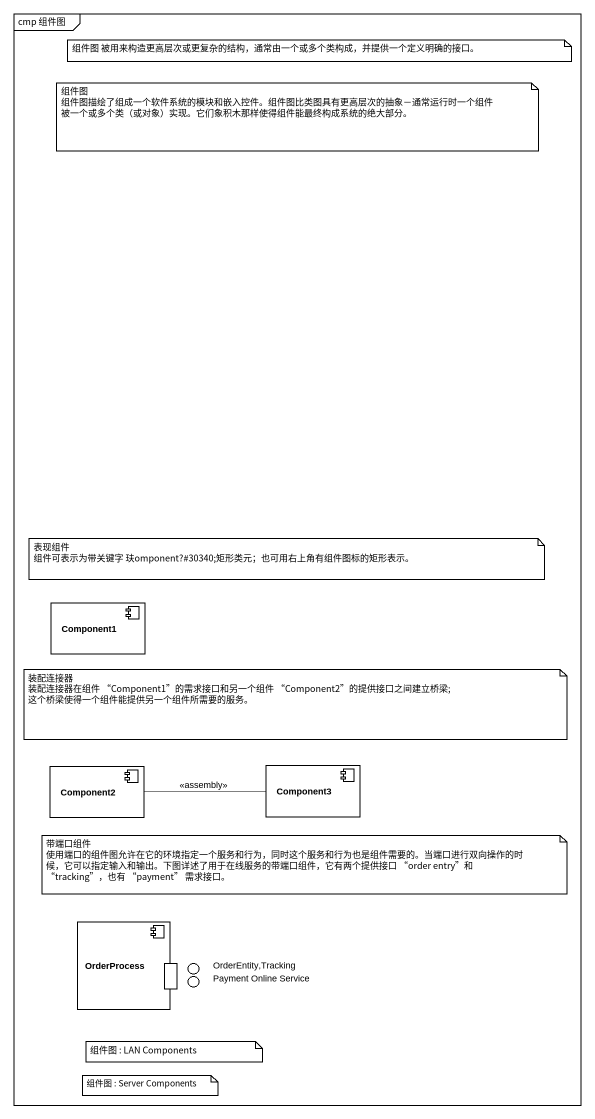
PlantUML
@startuml
mainframe cmp 组件图
component Component1
component Component2
component Component3
component OrderProcess {
  port " " as port1
}
() "OrderEntity,Tracking" as OrderEntity_Tracking
() "Payment Online Service" as Payment_Online_Service
Component2 -right- Component3 : <<assembly>>
note as N1
  组件图 被用来构造更高层次或更复杂的结构，通常由一个或多个类构成，并提供一个定义明确的接口。
end note
note as N2
  组件图
  组件图描绘了组成一个软件系统的模块和嵌入控件。组件图比类图具有更高层次的抽象－通常运行时一个组件被一个或多个类（或对象）实现。它们象积木那样使得组件能最终构成系统的绝大部分。
end note
note as N3
  表现组件
  组件可表示为带关键字 玞omponent?#30340;矩形类元；也可用右上角有组件图标的矩形表示。
end note
note as N4
  装配连接器
  装配连接器在组件 “Component1”的需求接口和另一个组件 “Component2”的提供接口之间建立桥梁; 这个桥梁使得一个组件能提供另一个组件所需要的服务。
end note
note as N5
  带端口组件
  使用端口的组件图允许在它的环境指定一个服务和行为，同时这个服务和行为也是组件需要的。当端口进行双向操作的时候，它可以指定输入和输出。下图详述了用于在线服务的带端口组件，它有两个提供接口 “order entry”和 “tracking”，也有 “payment” 需求接口。
end note
note as N6
  组件图 : LAN Components
end note
note as N7
  组件图 : Server Components
end note
@enduml
